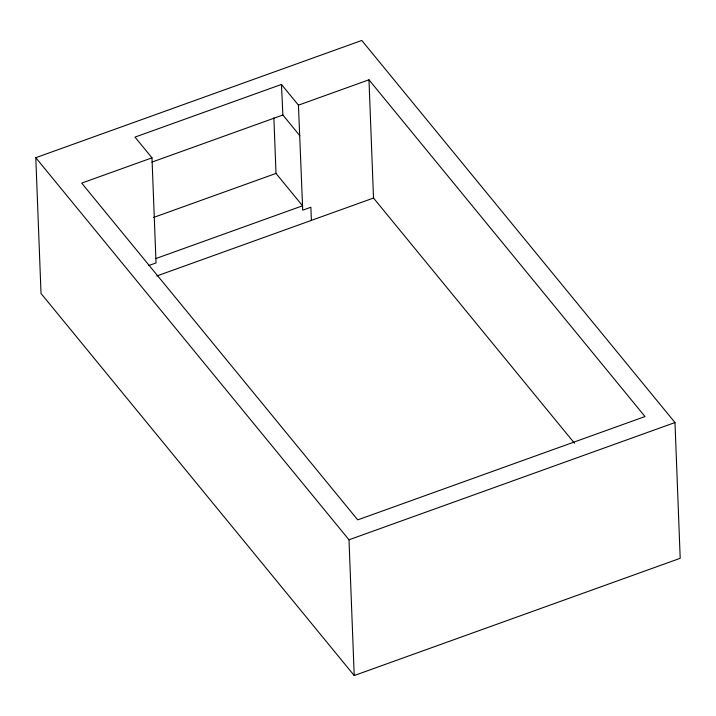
<?xml version="1.0" encoding="UTF-8"?>
<svg xmlns="http://www.w3.org/2000/svg" width="716" height="716" viewBox="0 0 716 716"><rect width="100%" height="100%" fill="white"/><g stroke="black" fill="none" stroke-linecap="round" stroke-linejoin="round"><path stroke-width="1.07" d="M35.8 157.699L361.786 40.454L674.982 422.547L680.2 558.301L354.214 675.546L41.018 293.453L35.8 157.699L348.996 539.792L354.214 675.546M311.379 220.385L310.869 207.246L302.725 210.182L298.447 105.163L281.46 84.443L135.002 137.114L151.989 157.842L156.025 262.942L148.892 265.502M151.989 157.842L81.696 183.117L357.731 519.879L645.009 416.551L368.973 79.798L298.447 105.163M151.899 162.12L282.874 115.008L299.861 135.736M153.421 217.512L276.009 173.415L302.555 205.796L155.855 258.557M156.795 275.982L373.519 198.037L574.527 443.267M348.996 539.792L674.982 422.547M281.46 84.443L282.874 115.008M368.973 79.798L373.519 198.037M273.879 117.809L276.009 173.415"/></g></svg>
